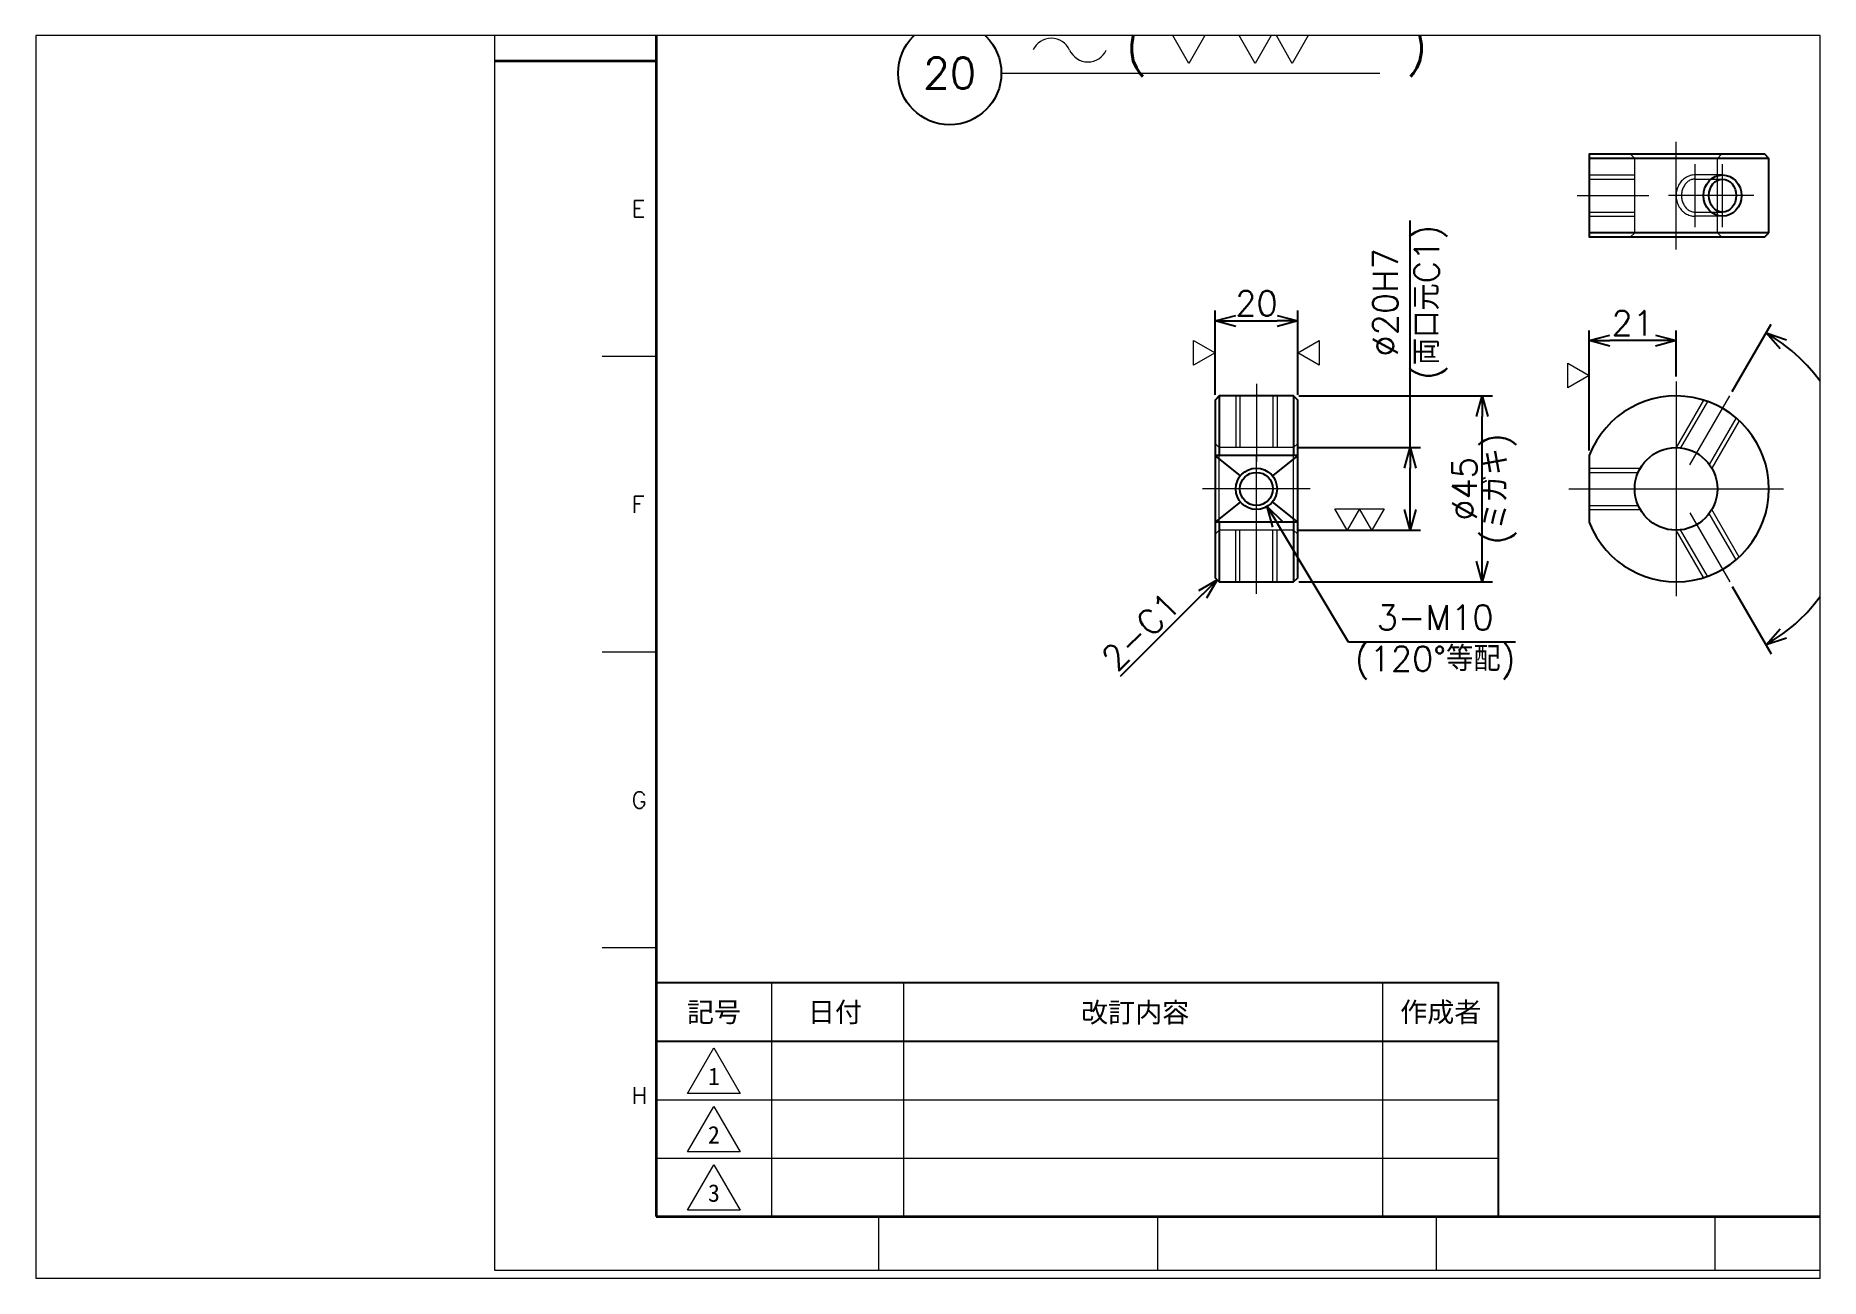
# Paper-space layout 'レイアウト1' of a CAD drawing. Header units: millimetres. Extents: x 29 to 258, y 20 to 179.
# The model-space entities are those that its viewports show. They can reach past a viewport. Long polylines and large blocks are cut down to what shows.
import ezdxf
from ezdxf import colors
from ezdxf.entities.mleader import LeaderData, LeaderLine
from ezdxf.enums import TextEntityAlignment as Align
from ezdxf.math import Vec2, Vec3

# ---------------------------------------------------------------- set-up
doc = ezdxf.new("R2010")
doc.units = ezdxf.units.MM
doc.header["$LTSCALE"] = 0.8
doc.header["$PDMODE"] = 99
doc.header["$PDSIZE"] = 1
doc.linetypes.add('CENTER2', pattern=[28.575, 19.05, -3.175, 3.175, -3.175])
doc.linetypes.add('HIDDEN', pattern=[9.525, 6.35, -3.175])
for name, color, linetype, lineweight in [('01_NORMAL', 7, 'Continuous', 25), ('04_HIDDEN', 2, 'HIDDEN', 13), ('05_CENTER', 4, 'CENTER2', 13), ('07_TEXT', 3, 'Continuous', 13), ('08_DIM', 3, 'Continuous', 13), ('90_FRAME', 5, 'Continuous', 35)]:
    doc.layers.add(name, color=color, linetype=linetype, lineweight=lineweight)
doc.layers.add('91_BLANK', color=5, linetype='Continuous', lineweight=0, plot=False)
doc.styles.add('KSS_TXT', font='txt.shx', dxfattribs={"bigfont": 'extfont2.shx'})
doc.styles.add('MS_G', font='MS Gothic.ttf')
doc.styles.get("Standard").update_dxf_attribs({"font": 'txt.shx', "bigfont": 'extfont2.shx'})
doc.styles.add('表題用', font='MS PGothic.ttf')
doc.dimstyles.new('KSS_DIM', dxfattribs={"dimscale": 2, "dimtxt": 3, "dimasz": 2.5, "dimexe": 1.25, "dimexo": 0.625, "dimtad": 1, "dimdsep": 46, "dimtxsty": 'KSS_TXT', "dimblk": 'OPEN30', "dimcen": 0, "dimazin": 2, "dimtfac": 0.75, "dimtmove": 0, "dimatfit": 3, "dimldrblk": 'OPEN30', "dimfxl": 1.25, "dimtolj": 1, "dimarcsym": 0})
doc.dimstyles.new('KSS_DIM$3', dxfattribs={"dimscale": 2, "dimtxt": 3, "dimasz": 2.5, "dimexe": 1.25, "dimexo": 0.625, "dimtad": 1, "dimtih": 1, "dimtoh": 1, "dimdsep": 46, "dimtxsty": 'KSS_TXT', "dimblk": 'OPEN30', "dimcen": 0, "dimazin": 2, "dimtfac": 0.75, "dimtofl": 0, "dimtmove": 0, "dimatfit": 3, "dimldrblk": 'OPEN30', "dimfxl": 1.25, "dimtolj": 1, "dimarcsym": 0})

# ---------------------------------------------------------------- blocks, each defined once
blk = doc.blocks.new('AM_BALLOON1')
at = {"transparency": 16777216}
blk.add_circle((0, 0), 5, dxfattribs=at)
blk.add_attdef('B_NUMBER', text='', height=3, dxfattribs=at).set_placement((0, 0), align=Align.MIDDLE_CENTER)
blk = doc.blocks.new('_OPEN')
at = {"color": 0, "linetype": 'ByBlock'}
for p, q in [((-1, 0.167), (0, 0)), ((0, 0), (-1, -0.167)), ((0, 0), (-1, 0))]:
    blk.add_line(p, q, dxfattribs=at)
blk = doc.blocks.new('M10Tz_1_1')
at = {"color": 0}
for radius in [5, 4]:
    blk.add_circle((0, 0), radius, dxfattribs=at)
at = {"layer": '05_CENTER'}
for p, q in [((0, -8.34), (0, 8.34)), ((8.34, 0), (-8.34, 0))]:
    blk.add_line(p, q, dxfattribs=at)
blk = doc.blocks.new('p1ba05')
for centre, start, end in [((-2.95, 0.29), 24.2276, 155.5758), ((0, 1.62), 204.2276, 335.5758)]:
    blk.add_arc(centre, 1.62, start, end)
blk = doc.blocks.new('p1ba01')
for p, q in [((0, 0), (-1.5, 2.6)), ((-1.5, 2.6), (1.5, 2.6)), ((1.5, 2.6), (0, 0))]:
    blk.add_line(p, q)
blk = doc.blocks.new('p1ba02')
for p, q in [((-1.5, 2.6), (1.5, 2.6)), ((0, 0), (-1.5, 2.6)), ((1.5, 2.6), (0, 0)), ((3, 0), (1.5, 2.6)), ((1.5, 2.6), (4.5, 2.6)), ((4.5, 2.6), (3, 0))]:
    blk.add_line(p, q)
blk = doc.blocks.new('_Open30')
at = {"color": 0, "linetype": 'ByBlock', "lineweight": -2}
for p, q in [((-1, 0.268), (0, 0)), ((0, 0), (-1, -0.268)), ((0, 0), (-1, 0))]:
    blk.add_line(p, q, dxfattribs=at)
blk = doc.blocks.new('*D152')
at = {"layer": '08_DIM', "color": 0, "lineweight": -2, "transparency": 16777216}
for p, q in [((265.14, 198.53), (265.14, 227.59)), ((281.14, 225.09), (270.14, 225.09)), ((286.14, 216.45), (286.14, 227.59))]:
    blk.add_line(p, q, dxfattribs=at)
at = {"layer": 'Defpoints', "color": 0, "transparency": 16777216}
for p in [(265.14, 225.09), (286.14, 215.2), (265.14, 197.28)]:
    blk.add_point(p, dxfattribs=at)
at = {"layer": '08_DIM', "color": 0, "lineweight": -2, "transparency": 16777216, "xscale": 5, "yscale": 5, "zscale": 5, "rotation": 180}
blk.add_blockref('_Open30', (265.14, 225.09), dxfattribs=at)
at = {"layer": '08_DIM', "color": 0, "lineweight": -2, "transparency": 16777216, "xscale": 5, "yscale": 5, "zscale": 5}
blk.add_blockref('_Open30', (286.14, 225.09), dxfattribs=at)
at = {"layer": '08_DIM', "color": 0, "transparency": 16777216, "insert": (275.64, 229.34), "char_height": 6, "attachment_point": 5, "style": 'KSS_TXT'}
blk.add_mtext('\\A1;21', dxfattribs=at)
blk = doc.blocks.new('*D153')
at = {"layer": '08_DIM', "color": 0, "lineweight": -2, "transparency": 16777216}
for p, q in [((194.78, 211.7), (241.7, 211.7)), ((239.2, 171.7), (239.2, 206.7)), ((194.78, 166.7), (241.7, 166.7))]:
    blk.add_line(p, q, dxfattribs=at)
at = {"layer": 'Defpoints', "color": 0, "transparency": 16777216}
for p in [(193.53, 211.7), (239.2, 211.7), (193.53, 166.7)]:
    blk.add_point(p, dxfattribs=at)
at = {"layer": '08_DIM', "color": 0, "lineweight": -2, "transparency": 16777216, "xscale": 5, "yscale": 5, "zscale": 5}
for p, rotation in [((239.2, 211.7), 90), ((239.2, 166.7), 270)]:
    blk.add_blockref('_Open30', p, dxfattribs=dict(at, rotation=rotation))
at = {"layer": '08_DIM', "color": 0, "transparency": 16777216, "char_height": 6, "attachment_point": 5, "rotation": 90, "style": 'KSS_TXT'}
for s, insert in [('\\A1;(ミガキ)', (243.45, 189.2)), ('\\A1;%%C45', (234.94, 189.2))]:
    blk.add_mtext(s, dxfattribs=dict(at, insert=insert))
blk = doc.blocks.new('*D154')
at = {"layer": '08_DIM', "color": 0, "lineweight": -2, "transparency": 16777216}
for p, q in [((221.75, 199.2), (221.75, 254.15)), ((194.78, 199.2), (224.25, 199.2)), ((221.75, 184.2), (221.75, 194.2)), ((194.78, 179.2), (224.25, 179.2))]:
    blk.add_line(p, q, dxfattribs=at)
at = {"layer": 'Defpoints', "color": 0, "transparency": 16777216}
for p in [(193.53, 199.2), (221.75, 199.2), (193.53, 179.2)]:
    blk.add_point(p, dxfattribs=at)
at = {"layer": '08_DIM', "color": 0, "lineweight": -2, "transparency": 16777216, "xscale": 5, "yscale": 5, "zscale": 5}
for p, rotation in [((221.75, 199.2), 90), ((221.75, 179.2), 270)]:
    blk.add_blockref('_Open30', p, dxfattribs=dict(at, rotation=rotation))
at = {"layer": '08_DIM', "color": 0, "transparency": 16777216, "insert": (221.75, 234.35), "char_height": 6, "attachment_point": 5, "rotation": 90, "style": 'KSS_TXT'}
blk.add_mtext('\\A1;%%C20H7\\P(両口元C1)', dxfattribs=at)
blk = doc.blocks.new('*D155')
at = {"layer": '08_DIM', "color": 0, "lineweight": -2, "transparency": 16777216}
for p, q in [((174.53, 211.95), (174.53, 232.37)), ((179.53, 229.87), (189.53, 229.87)), ((194.53, 211.95), (194.53, 232.37))]:
    blk.add_line(p, q, dxfattribs=at)
at = {"layer": 'Defpoints', "color": 0, "transparency": 16777216}
for p in [(194.53, 229.87), (174.53, 210.7), (194.53, 210.7)]:
    blk.add_point(p, dxfattribs=at)
at = {"layer": '08_DIM', "color": 0, "lineweight": -2, "transparency": 16777216, "xscale": 5, "yscale": 5, "zscale": 5, "rotation": 180}
blk.add_blockref('_Open30', (174.53, 229.87), dxfattribs=at)
at = {"layer": '08_DIM', "color": 0, "lineweight": -2, "transparency": 16777216, "xscale": 5, "yscale": 5, "zscale": 5}
blk.add_blockref('_Open30', (194.53, 229.87), dxfattribs=at)
at = {"layer": '08_DIM', "color": 0, "transparency": 16777216, "insert": (184.53, 234.12), "char_height": 6, "attachment_point": 5, "style": 'KSS_TXT'}
blk.add_mtext('\\A1;20', dxfattribs=at)
blk = doc.blocks.new('*D156')
at = {"layer": '08_DIM', "color": 0, "lineweight": -2, "transparency": 16777216}
for p, q in [((206.85, 152.06), (189.68, 180.63)), ((247.25, 152.06), (206.85, 152.06))]:
    blk.add_line(p, q, dxfattribs=at)
at = {"layer": 'Defpoints', "color": 0, "transparency": 16777216}
for p in [(181.95, 193.49), (187.1, 184.92)]:
    blk.add_point(p, dxfattribs=at)
at = {"layer": '08_DIM', "color": 0, "lineweight": -2, "transparency": 16777216, "xscale": 5, "yscale": 5, "zscale": 5, "rotation": 121.0164120718482}
blk.add_blockref('_Open30', (187.1, 184.92), dxfattribs=at)
at = {"layer": '08_DIM', "color": 0, "transparency": 16777216, "insert": (227.8, 152.06), "char_height": 6, "attachment_point": 5, "style": 'KSS_TXT'}
blk.add_mtext('\\A1;3-M10\\P(120°等配)', dxfattribs=at)
blk = doc.blocks.new('*D157')
at = {"layer": '08_DIM', "color": 0, "lineweight": -2, "transparency": 16777216}
blk.add_line((171.49, 163.67), (151.55, 143.73), dxfattribs=at)
at = {"layer": 'Defpoints', "color": 0, "transparency": 16777216}
for p in [(175.03, 167.2), (143.99, 136.16), (143.99, 136.16)]:
    blk.add_point(p, dxfattribs=at)
at = {"layer": '08_DIM', "color": 0, "lineweight": -2, "transparency": 16777216, "xscale": 5, "yscale": 5, "zscale": 5, "rotation": 45}
blk.add_blockref('_Open30', (175.03, 167.2), dxfattribs=at)
at = {"layer": '08_DIM', "color": 0, "transparency": 16777216, "insert": (156.5, 154.69), "char_height": 6, "attachment_point": 5, "rotation": 45, "style": 'KSS_TXT'}
blk.add_mtext('\\A1;2-C1', dxfattribs=at)
blk = doc.blocks.new('*D158')
at = {"layer": '08_DIM', "color": 0, "lineweight": -2, "transparency": 16777216}
for p, q in [((299.77, 212.8), (309.19, 229.12)), ((299.77, 165.6), (309.19, 149.28))]:
    blk.add_line(p, q, dxfattribs=at)
blk.add_arc((286.14, 189.2), 43.59, 306.5753, 53.4247, dxfattribs=at)
at = {"layer": 'Defpoints', "color": 0, "transparency": 16777216}
for p in [(299.14, 211.72), (289.49, 195), (289.49, 183.4), (327.1, 174.29), (299.14, 166.68)]:
    blk.add_point(p, dxfattribs=at)
at = {"layer": '08_DIM', "color": 0, "lineweight": -2, "transparency": 16777216, "xscale": 5, "yscale": 5, "zscale": 5}
for p, rotation in [((307.94, 226.95), 146.7123372472613), ((307.94, 151.45), 213.2876627527386)]:
    blk.add_blockref('_Open30', p, dxfattribs=dict(at, rotation=rotation))
at = {"layer": '08_DIM', "color": 0, "transparency": 16777216, "insert": (325.48, 189.2), "char_height": 6, "attachment_point": 5, "rotation": 90, "style": 'KSS_TXT'}
blk.add_mtext('\\A1;120%%d', dxfattribs=at)

msp = doc.modelspace()

# ---------------------------------------------------------------- linework, layer by layer
at = {"color": 0}
for p, q in [((308.641, 269.221), (265.141, 269.221)), ((308.641, 251.221), (265.141, 251.221)), ((175.527, 211.701), (175.527, 197.278)), ((193.527, 211.701), (193.527, 197.278)), ((265.141, 197.278), (265.141, 181.123)), ((175.527, 181.123), (175.527, 166.701)), ((193.527, 181.123), (193.527, 166.701))]:
    msp.add_line(p, q, dxfattribs=at)
at = {"color": 3}
for p, q in [((194.527, 197.278), (174.527, 197.278)), ((180.637, 192.343), (174.527, 197.278)), ((194.527, 197.278), (188.416, 192.343)), ((180.637, 186.059), (174.527, 181.123)), ((194.527, 181.123), (188.416, 186.059)), ((194.527, 181.123), (174.527, 181.123))]:
    msp.add_line(p, q, dxfattribs=at)
at = {"color": 0}
for points in [[(308.641, 251.221), (308.641, 269.221), (307.641, 270.221), (265.141, 270.221), (265.141, 250.221), (307.641, 250.221)], [(193.527, 211.701), (175.527, 211.701), (174.527, 210.701), (174.527, 167.701), (175.527, 166.701), (193.527, 166.701), (194.527, 167.701), (194.527, 210.701)]]:
    msp.add_lwpolyline(points, close=True, dxfattribs=at)
msp.add_circle((286.141, 189.201), 10, dxfattribs=at)
msp.add_arc((286.141, 189.201), 22.5, 201.03947, 158.96053, dxfattribs=at)
for major_axis, ratio in [((0, 5), 0.9222843), ((0, 4), 0.8212241)]:
    msp.add_ellipse((297.391, 260.221), major_axis=major_axis, ratio=ratio)
at = {"layer": '04_HIDDEN'}
for p, q in [((276.141, 269.221), (275.141, 270.221)), ((276.141, 251.221), (276.141, 269.221)), ((276.141, 269.221), (296.141, 269.221)), ((296.141, 269.221), (297.141, 270.221)), ((296.141, 251.221), (296.141, 269.221)), ((265.141, 265.221), (276.141, 265.221)), ((265.141, 264.221), (276.141, 264.221)), ((297.391, 265.221), (290.752, 265.221)), ((290.752, 264.221), (297.391, 264.221)), ((265.141, 256.221), (276.141, 256.221)), ((265.141, 255.221), (276.141, 255.221)), ((290.752, 256.221), (297.391, 256.221)), ((297.391, 255.221), (290.752, 255.221)), ((276.141, 251.221), (275.141, 250.221)), ((276.141, 251.221), (296.141, 251.221)), ((296.141, 251.221), (297.141, 250.221)), ((179.527, 211.701), (179.527, 199.201)), ((180.527, 211.701), (180.527, 199.201)), ((188.527, 211.701), (188.527, 199.201)), ((189.527, 211.701), (189.527, 199.201)), ((292.78, 210.699), (286.141, 199.201)), ((293.748, 210.376), (287.259, 199.138)), ((300.676, 206.376), (294.188, 195.138)), ((301.44, 205.699), (294.801, 194.201)), ((175.527, 199.201), (174.527, 200.201)), ((193.527, 199.201), (175.527, 199.201)), ((175.527, 179.201), (175.527, 199.201)), ((193.527, 199.201), (194.527, 200.201)), ((193.527, 179.201), (193.527, 199.201)), ((265.141, 194.201), (277.481, 194.201)), ((265.141, 193.201), (276.976, 193.201)), ((265.141, 185.201), (276.976, 185.201)), ((265.141, 184.201), (277.481, 184.201)), ((300.676, 172.025), (294.188, 183.263)), ((301.44, 172.702), (294.801, 184.201)), ((175.527, 179.201), (174.527, 178.201)), ((193.527, 179.201), (175.527, 179.201)), ((179.527, 166.701), (179.527, 179.201)), ((180.527, 166.701), (180.527, 179.201)), ((188.527, 166.701), (188.527, 179.201)), ((189.527, 166.701), (189.527, 179.201)), ((193.527, 179.201), (194.527, 178.201)), ((292.78, 167.702), (286.141, 179.201)), ((293.748, 168.025), (287.259, 179.263))]:
    msp.add_line(p, q, dxfattribs=at)
for major_axis, ratio, end_param in [((0, 5), 0.9222843, 9.4248279), ((0, 4), 0.8212241, 9.4248338)]:
    msp.add_ellipse((290.752, 260.221), major_axis=major_axis, ratio=ratio, start_param=6.2831853, end_param=end_param, dxfattribs=at)
at = {"layer": '05_CENTER'}
for p, q in [((286.141, 247.193), (286.141, 273.248)), ((290.752, 252.608), (290.752, 267.833)), ((297.391, 252.608), (297.391, 267.833)), ((262.236, 260.221), (279.58, 260.221)), ((305.003, 260.221), (284.288, 260.221)), ((184.527, 214.606), (184.527, 195.761)), ((286.141, 215.201), (286.141, 163.201)), ((289.491, 195.003), (299.141, 211.717)), ((197.554, 189.201), (171.5, 189.201)), ((260.141, 189.201), (312.141, 189.201)), ((184.527, 163.795), (184.527, 182.64)), ((289.491, 183.398), (299.141, 166.684))]:
    msp.add_line(p, q, dxfattribs=at)
at = {"layer": '08_DIM'}
msp.add_line((122.772, 289.856), (214.413, 289.856), dxfattribs=at)
at = {"layer": '90_FRAME'}
msp.add_line((0, 292.812), (39.164, 292.812), dxfattribs=at)
at = {"layer": '90_FRAME', "color": 4, "lineweight": 13}
for p, q in [((39.164, 221.233), (26.096, 221.233)), ((39.164, 149.654), (26.096, 149.654)), ((39.164, 78.074), (26.096, 78.074)), ((93.133, 0), (93.133, 13.01)), ((160.615, 0), (160.615, 13.01)), ((228.097, 0), (228.097, 13.01)), ((295.58, 0), (295.58, 13.01))]:
    msp.add_line(p, q, dxfattribs=at)
at = {"layer": '90_FRAME', "color": 0, "lineweight": 13}
for p, q in [((67.164, 13.01), (67.164, 69.581)), ((99.164, 13.01), (99.164, 69.581)), ((215.164, 13.01), (215.164, 69.581)), ((39.164, 41.296), (243.164, 41.296)), ((39.164, 27.153), (243.164, 27.153))]:
    msp.add_line(p, q, dxfattribs=at)
at = {"layer": '90_FRAME', "color": 0, "lineweight": 25}
msp.add_line((39.164, 55.438), (243.164, 55.438), dxfattribs=at)
at = {"layer": '90_FRAME'}
msp.add_lwpolyline([(39.164, 13.01), (821.924, 13.01), (821.924, 572.615), (39.164, 572.615)], close=True, dxfattribs=at)
at = {"layer": '90_FRAME', "color": 0, "lineweight": 25}
msp.add_lwpolyline([(39.164, 13.01), (243.164, 13.01), (243.164, 69.581), (39.164, 69.581)], close=True, dxfattribs=at)
at = {"layer": '90_FRAME', "color": 0, "lineweight": 13}
for points in [[(46.8, 42.798), (53.164, 53.821), (59.529, 42.798), (46.8, 42.798)], [(46.8, 28.655), (53.164, 39.678), (59.529, 28.655), (46.8, 28.655)], [(46.8, 14.512), (53.164, 25.535), (59.529, 14.512), (46.8, 14.512)]]:
    msp.add_lwpolyline(points, dxfattribs=at)
at = {"layer": '91_BLANK'}
msp.add_lwpolyline([(0, 0), (834.992, 0), (834.992, 587.7), (0, 587.7)], close=True, dxfattribs=at)

# ---------------------------------------------------------------- block references
msp.add_blockref('M10Tz_1_1', (184.527, 189.201))
at = {"layer": '08_DIM'}
for name, p, xscale, yscale, zscale in [('p1ba05', (143.715, 292.592), 3, 3, 3), ('p1ba01', (168.165, 292.241), 3, 3, 3), ('p1ba02', (184.219, 292.241), 3, 3, 3), ('p1ba02', (206.476, 179.201), 2, 2, 2)]:
    msp.add_blockref(name, p, dxfattribs=dict(at, xscale=xscale, yscale=yscale, zscale=zscale))
at = {"layer": '08_DIM', "xscale": 2, "yscale": 2, "zscale": 2}
for p, rotation in [((174.527, 222.162), 90), ((194.527, 222.162), 270), ((265.141, 216.671), 90)]:
    msp.add_blockref('p1ba01', p, dxfattribs=dict(at, rotation=rotation))

# ---------------------------------------------------------------- texts
at = {"layer": '07_TEXT', "style": 'KSS_TXT'}
msp.add_text('(   \u3000\u3000  )', height=9, dxfattribs=at).set_placement((152.784, 292.015))
at = {"layer": '90_FRAME', "color": 0, "lineweight": 13, "style": 'KSS_TXT'}
for s, p in [('E', (33.228, 257.023)), ('F', (33.228, 185.443)), ('G', (33.228, 113.864)), ('H', (33.228, 42.285))]:
    msp.add_text(s, height=4.033, dxfattribs=at).set_placement(p, align=Align.MIDDLE_LEFT)
at = {"layer": '90_FRAME', "color": 0, "style": '表題用'}
for s, p in [('記号', (53.164, 62.51)), ('日付', (82.477, 62.51)), ('作成者', (229.164, 62.51))]:
    msp.add_text(s, height=4.8, dxfattribs=at).set_placement(p, align=Align.MIDDLE_CENTER)
msp.add_text('改訂内容', height=4.8, dxfattribs=at).set_placement((155.164, 62.51), align=Align.MIDDLE)
at = {"layer": '90_FRAME', "color": 0, "lineweight": 13, "style": 'MS_G'}
for s, p in [('1', (53.164, 46.953)), ('2', (53.164, 32.81)), ('3', (53.164, 18.667))]:
    msp.add_text(s, height=4.243, dxfattribs=at).set_placement(p, align=Align.MIDDLE)

# ---------------------------------------------------------------- dimensions: what is measured, and where the dimension line sits
at = {"layer": '08_DIM'}
dim = msp.add_linear_dim(base=(221.746, 199.201), p1=(193.527, 179.201), p2=(193.527, 199.201), angle=270, text='%%C<>', dimstyle='KSS_DIM', override={"dimpost": '<>H7\\X(両口元C1)', "dimarcsym": 1}, dxfattribs=at)
dim.commit()
dim.dimension.update_dxf_attribs({"geometry": '*D154', "text_midpoint": (221.746, 234.349), "dimtype": 160})
for base, p1, p2, picture, middle in [((194.527, 229.874), (174.527, 210.701), (194.527, 210.701), '*D155', (184.527, 234.124)), ((265.141, 225.086), (286.141, 215.201), (265.141, 197.278), '*D152', (275.641, 229.336))]:
    dim = msp.add_linear_dim(base=base, p1=p1, p2=p2, dimstyle='KSS_DIM', override={"dimarcsym": 1}, dxfattribs=at)
    dim.commit()
    dim.dimension.update_dxf_attribs({"geometry": picture, "text_midpoint": middle})
dim = msp.add_angular_dim_2l(base=(327.105, 174.291), line1=((289.491, 195.003), (299.141, 211.717)), line2=((289.491, 183.398), (299.141, 166.684)), dimstyle='KSS_DIM', override={"dimarcsym": 1}, dxfattribs=at)
dim.commit()
dim.dimension.update_dxf_attribs({"geometry": '*D158', "text_midpoint": (325.484, 189.201)})
dim = msp.add_linear_dim(base=(239.196, 211.701), p1=(193.527, 166.701), p2=(193.527, 211.701), angle=90, text='%%C<>', dimstyle='KSS_DIM', override={"dimpost": '\\X(ミガキ)', "dimarcsym": 1}, dxfattribs=at)
dim.commit()
dim.dimension.update_dxf_attribs({"geometry": '*D153', "text_midpoint": (234.942, 189.201)})
dim = msp.add_diameter_dim_2p(p1=(181.95, 193.486), p2=(187.103, 184.916), text='3-M<>', dimstyle='KSS_DIM$3', override={"dimpost": '<>\\X(120°等配)', "dimtix": 1, "dimarcsym": 1}, dxfattribs=at)
dim.commit()
dim.dimension.update_dxf_attribs({"geometry": '*D156', "text_midpoint": (227.805, 152.065), "dimtype": 163})
dim = msp.add_aligned_dim(p1=(175.027, 167.201), p2=(143.989, 136.163), distance=0, text='2-C1', dimstyle='KSS_DIM', override={"dimse1": 1, "dimse2": 1, "dimsd2": 1, "dimarcsym": 1}, dxfattribs=at)
dim.commit()
dim.dimension.update_dxf_attribs({"geometry": '*D157', "text_midpoint": (156.503, 154.687)})

# ---------------------------------------------------------------- leaders
ml = msp.add_multileader_block('Standard', dxfattribs=at)
ml.set_content('AM_BALLOON1', color=256, scale=2.5)
ml.set_attribute('B_NUMBER', '19', width=0)
ml.set_leader_properties(color=256, linetype='ByLayer', lineweight=-1)
ml.set_arrow_properties(name='OPEN')
ml.build(insert=Vec2(0, 0))
ml.multileader.update_dxf_attribs({"leader_type": 0, "has_dogleg": 0, "text_right_attachment_type": 6, "dogleg_length": 0, "arrow_head_size": 5, "scale": 2.5, "block_connection_type": 1})
ctx = ml.context
ctx.base_point, ctx.scale, ctx.char_height, ctx.arrow_head_size, ctx.landing_gap_size, ctx.plane_origin = Vec3(485.675, 502.193), 2.5, 10, 5, 5, Vec3(485.675, 502.193)
ctx.right_attachment, ctx.attachment_type = 6, 1
notes = []
notes.append((ctx, [(0, (0, 0, 0), (0, 0), (1, 0), 1, [])]))
ctx.block.insert = Vec3(485.675, 502.193)
ml = msp.add_multileader_block('Standard', dxfattribs=at)
ml.set_content('AM_BALLOON1', color=256, scale=2.5)
ml.set_attribute('B_NUMBER', '18', width=0)
ml.set_leader_properties(color=256, linetype='ByLayer', lineweight=-1)
ml.set_arrow_properties(name='OPEN')
ml.build(insert=Vec2(0, 0))
ml.multileader.update_dxf_attribs({"leader_type": 0, "has_dogleg": 0, "text_right_attachment_type": 6, "dogleg_length": 0, "arrow_head_size": 5, "scale": 2.5, "block_connection_type": 1})
ctx = ml.context
ctx.base_point, ctx.scale, ctx.char_height, ctx.arrow_head_size, ctx.landing_gap_size, ctx.plane_origin = Vec3(140.28, 499.954), 2.5, 10, 5, 5, Vec3(140.28, 499.954)
ctx.right_attachment, ctx.attachment_type = 6, 1
notes.append((ctx, [(0, (0, 0, 0), (0, 0), (1, 0), 1, [])]))
ctx.block.insert = Vec3(140.28, 499.954)
ml = msp.add_multileader_block('Standard', dxfattribs=at)
ml.set_content('AM_BALLOON1', color=256, scale=2.5)
ml.set_attribute('B_NUMBER', '21', width=0)
ml.set_leader_properties(color=256, linetype='ByLayer', lineweight=-1)
ml.set_arrow_properties(name='OPEN')
ml.build(insert=Vec2(0, 0))
ml.multileader.update_dxf_attribs({"leader_type": 0, "has_dogleg": 0, "text_right_attachment_type": 6, "dogleg_length": 0, "arrow_head_size": 5, "scale": 2.5, "block_connection_type": 1})
ctx = ml.context
ctx.base_point, ctx.scale, ctx.char_height, ctx.arrow_head_size, ctx.landing_gap_size, ctx.plane_origin = Vec3(415.579, 324.456), 2.5, 10, 5, 5, Vec3(415.579, 324.456)
ctx.right_attachment, ctx.attachment_type = 6, 1
notes.append((ctx, [(0, (0, 0, 0), (0, 0), (1, 0), 1, [])]))
ctx.block.insert = Vec3(415.579, 324.456)
ml = msp.add_multileader_block('Standard', dxfattribs=at)
ml.set_content('AM_BALLOON1', color=256, scale=2.5)
ml.set_attribute('B_NUMBER', '20', width=0)
ml.set_leader_properties(color=256, linetype='ByLayer', lineweight=-1)
ml.set_arrow_properties(name='OPEN')
ml.build(insert=Vec2(0, 0))
ml.multileader.update_dxf_attribs({"leader_type": 0, "has_dogleg": 0, "text_right_attachment_type": 6, "dogleg_length": 0, "arrow_head_size": 5, "scale": 2.5, "block_connection_type": 1})
ctx = ml.context
ctx.base_point, ctx.scale, ctx.char_height, ctx.arrow_head_size, ctx.landing_gap_size, ctx.plane_origin = Vec3(110.257, 289.866), 2.5, 10, 5, 5, Vec3(110.257, 289.866)
ctx.right_attachment, ctx.attachment_type = 6, 1
notes.append((ctx, [(0, (0, 0, 0), (0, 0), (1, 0), 1, [])]))
ctx.block.insert = Vec3(110.257, 289.866)
for ctx, leaders in notes:
    for number, flags, end, landing, length, lines in leaders:
        leader = LeaderData()
        leader.index, (leader.has_last_leader_line, leader.has_dogleg_vector, leader.attachment_direction) = number, flags
        leader.last_leader_point, leader.dogleg_vector, leader.dogleg_length = Vec3(end), Vec3(landing), length
        for number, points, colour, breaks in lines:
            line = LeaderLine()
            line.index, line.vertices, line.color, line.breaks = number, Vec3.list(points), colors.encode_raw_color(colour), breaks
            leader.lines.append(line)
        ctx.leaders.append(leader)

psp = doc.layouts.new('レイアウト1')

# ---------------------------------------------------------------- viewports
at = {"layer": '01_NORMAL'}
psp.add_viewport(center=(143.2, 99.71), size=(229.12, 159.5289), view_center_point=(104.994, 148.5), view_height=300.88387, dxfattribs=at)

doc.saveas('drawing.dxf')
